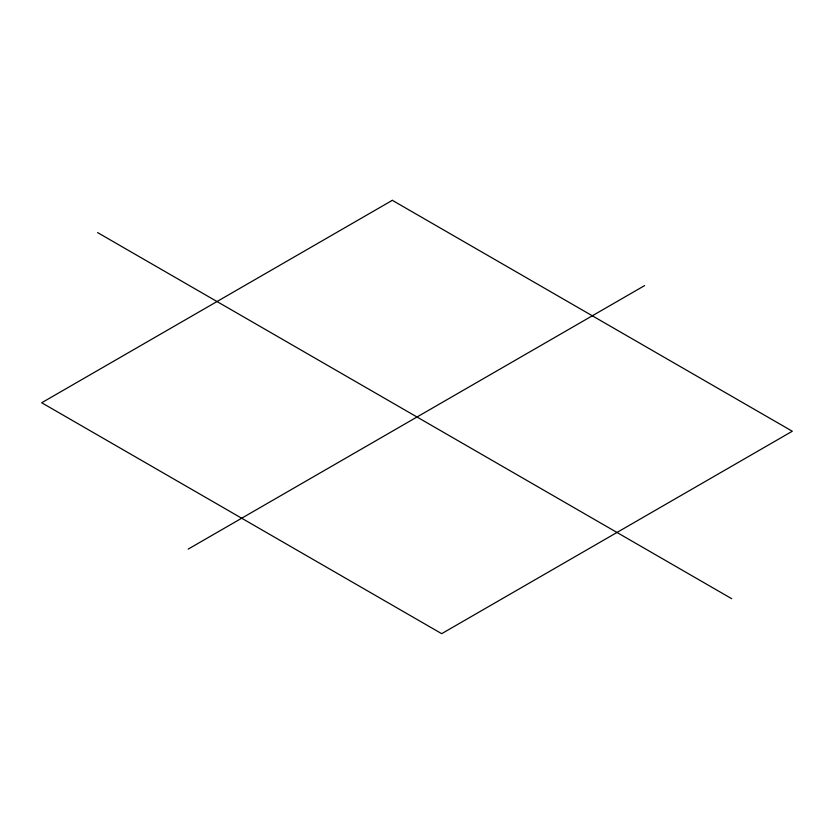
<?xml version="1.0" encoding="UTF-8"?>
<svg xmlns="http://www.w3.org/2000/svg" width="834" height="834" viewBox="0 0 834 834"><rect width="100%" height="100%" fill="white"/><g stroke="black" fill="none" stroke-linecap="round" stroke-linejoin="round"><path stroke-width="1.25" d="M188.14 549.137L644.609 285.593M97.599 232.592L731.72 598.708M392.324 200.327L41.7 402.759L441.676 633.673L792.3 431.241L392.324 200.327"/></g></svg>
